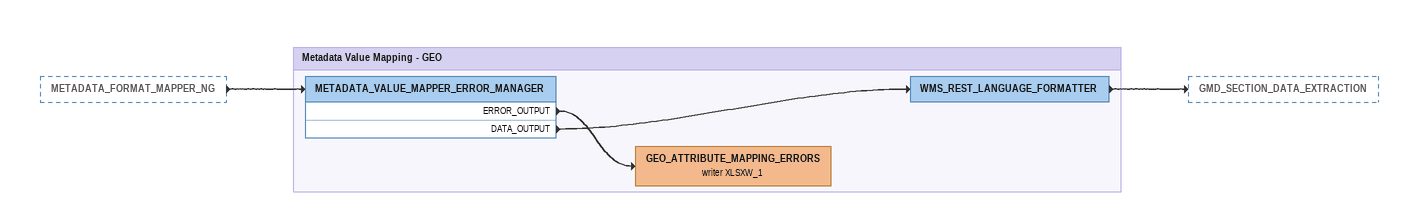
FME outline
METADATA_FORMAT_MAPPER_NG [outside]
    -> METADATA_VALUE_MAPPER_ERROR_MANAGER

Bookmark: Metadata Value Mapping - GEO
METADATA_VALUE_MAPPER_ERROR_MANAGER
    ERROR_OUTPUT -> GEO_ATTRIBUTE_MAPPING_ERRORS (writer XLSXW_1)
    DATA_OUTPUT -> WMS_REST_LANGUAGE_FORMATTER
WMS_REST_LANGUAGE_FORMATTER
    -> GMD_SECTION_DATA_EXTRACTION
GEO_ATTRIBUTE_MAPPING_ERRORS (writer XLSXW_1)
